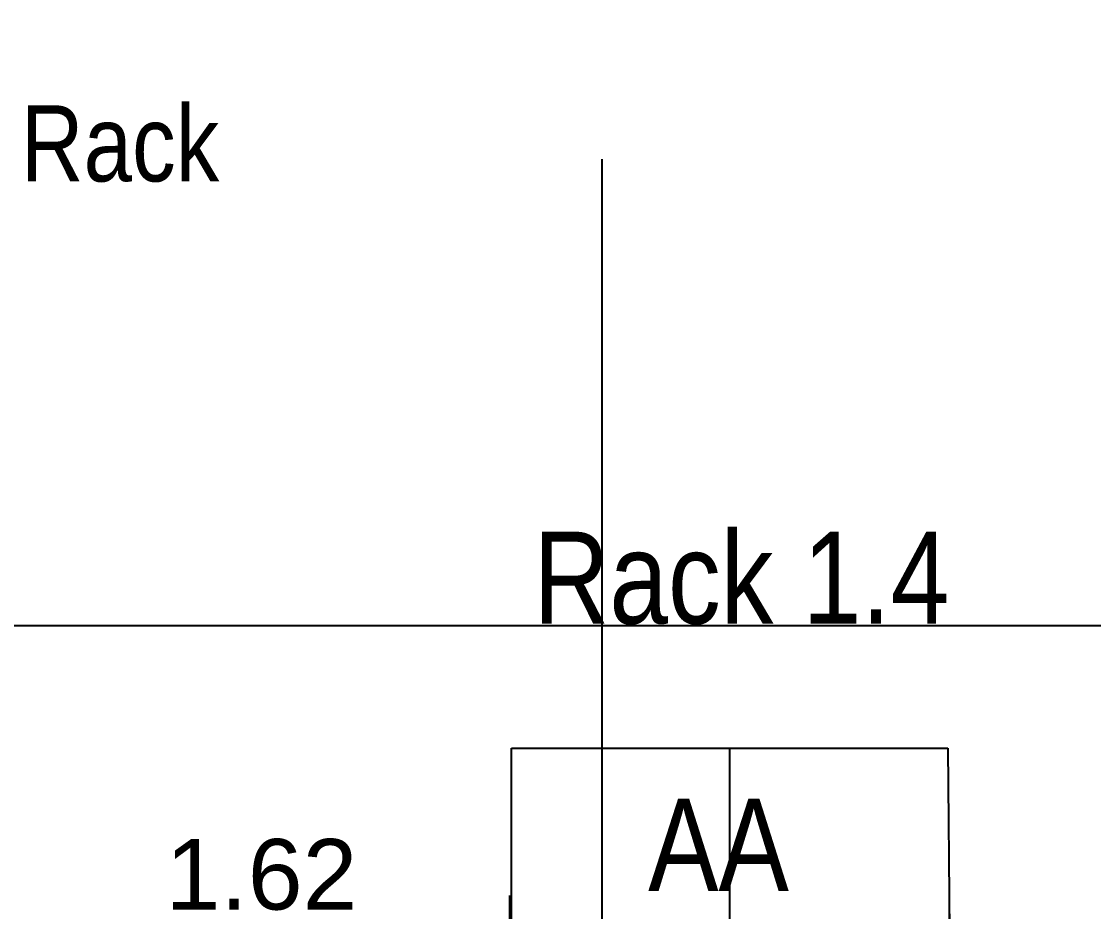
# Model space of a CAD drawing. Header units: metres. Extents: x 0 to 8715937, y -236336 to 216.
# Drawn here: x 132.754 to 136.25, y 87.727 to 90.629 of the extents above; entities that cross this region are included whole.
import ezdxf

# ---------------------------------------------------------------- set-up
doc = ezdxf.new("R2010")
doc.units = ezdxf.units.M
doc.header["$MEASUREMENT"] = 0
doc.header["$PDMODE"] = 3
doc.linetypes.add('ACAD_ISO10W100', pattern=[18, 12, -3, 0, -3])
for name, color, linetype in [('0-BLOCK-EQUIPAMIENTO', 7, 'Continuous'), ('0-BLOCK-ESTRUCTURA', 7, 'Continuous'), ('COTAS INTERIORES', 2, 'Continuous'), ('EJES', 251, 'ACAD_ISO10W100'), ('TEXTO', 7, 'Continuous')]:
    doc.layers.add(name, color=color, linetype=linetype)
doc.styles.add('AR', font='arial.ttf')
doc.dimstyles.new('CotaLoc0', dxfattribs={"dimtxt": 0.23, "dimasz": 0.18, "dimexe": 0.12, "dimexo": 0.37, "dimgap": 0.07, "dimtad": 1, "dimzin": 0, "dimdsep": 46, "dimtxsty": 'AR', "dimcen": 0.9, "dimclrd": 251, "dimclre": 251, "dimadec": 0, "dimazin": 0, "dimtfac": 1, "dimtofl": 0, "dimtmove": 1, "dimatfit": 3, "dimfxl": 0.18, "dimtolj": 1, "dimtzin": 0, "dimarcsym": 1})

# ---------------------------------------------------------------- blocks, each defined once
blk = doc.blocks.new('DPM-ESTRUCTURA')
at = {"layer": 'EJES', "ltscale": 0.4}
blk.add_line((46.9278, 41.5801), (46.9278, 112.3301), dxfattribs=at)
blk = doc.blocks.new('DPM-EQUIPAMIENTO')
at = {"ltscale": 0.1}
for p, q in [((46.6321, 87.6593), (46.6321, 88.2593)), ((46.6321, 88.2593), (48.0551, 88.2593)), ((47.3436, 87.6593), (47.3436, 88.2593)), ((48.0551, 88.2593), (48.0601, 87.6593))]:
    blk.add_line(p, q, dxfattribs=at)
blk = doc.blocks.new('*D139')
at = {"layer": 'COTAS INTERIORES', "color": 251, "lineweight": -2, "ltscale": 0.1, "transparency": 16777216}
for p, q in [((135.7801, 87.6593), (135.7801, 87.7793)), ((139.3651, 87.6593), (139.3651, 87.7793)), ((139.1851, 87.6593), (135.9601, 87.6593))]:
    blk.add_line(p, q, dxfattribs=at)
at = {"layer": 'COTAS INTERIORES', "color": 251, "ltscale": 0.1, "transparency": 16777216}
for points in [[(135.9601, 87.6893), (135.9601, 87.6293), (135.7801, 87.6593)], [(139.1851, 87.6893), (139.1851, 87.6293), (139.3651, 87.6593)]]:
    blk.add_solid(points, dxfattribs=at)
at = {"layer": 'Defpoints', "color": 0, "ltscale": 0.1, "transparency": 16777216}
for p in [(135.7801, 87.6593), (135.7801, 87.6593), (139.3651, 87.6593)]:
    blk.add_point(p, dxfattribs=at)
at = {"layer": 'COTAS INTERIORES', "color": 0, "ltscale": 0.1, "transparency": 16777216, "insert": (137.5726, 87.8468), "char_height": 0.23, "attachment_point": 5, "style": 'AR'}
blk.add_mtext('\\A1;3.59', dxfattribs=at)
blk = doc.blocks.new('*D140')
at = {"layer": 'COTAS INTERIORES', "color": 251, "lineweight": -2, "ltscale": 0.1, "transparency": 16777216}
for p, q in [((132.7271, 87.6593), (132.7271, 87.7793)), ((134.3471, 87.6593), (134.3471, 87.7793)), ((134.1671, 87.6593), (132.9071, 87.6593))]:
    blk.add_line(p, q, dxfattribs=at)
at = {"layer": 'COTAS INTERIORES', "color": 251, "ltscale": 0.1, "transparency": 16777216}
for points in [[(132.9071, 87.6893), (132.9071, 87.6293), (132.7271, 87.6593)], [(134.1671, 87.6893), (134.1671, 87.6293), (134.3471, 87.6593)]]:
    blk.add_solid(points, dxfattribs=at)
at = {"layer": 'Defpoints', "color": 0, "ltscale": 0.1, "transparency": 16777216}
for p in [(132.7271, 87.6593), (132.7271, 87.6593), (134.3471, 87.6593)]:
    blk.add_point(p, dxfattribs=at)
at = {"layer": 'COTAS INTERIORES', "color": 0, "ltscale": 0.1, "transparency": 16777216, "insert": (133.5371, 87.8467), "char_height": 0.23, "attachment_point": 5, "style": 'AR'}
blk.add_mtext('\\A1;1.62', dxfattribs=at)

msp = doc.modelspace()

# ---------------------------------------------------------------- linework, layer by layer
at = {"ltscale": 0.1}
msp.add_lwpolyline([(122.6655, 88.6593), (140.6478, 88.6593), (140.6478, 72.1293), (122.6655, 72.1293)], close=True, dxfattribs=at)

# ---------------------------------------------------------------- block references
at = {"layer": '0-BLOCK-EQUIPAMIENTO'}
msp.add_blockref('DPM-EQUIPAMIENTO', (87.72, 0), dxfattribs=at)
at = {"layer": '0-BLOCK-ESTRUCTURA', "ltscale": 0.1}
msp.add_blockref('DPM-ESTRUCTURA', (87.72, 0), dxfattribs=at)

# ---------------------------------------------------------------- texts
at = {"layer": 'TEXTO', "ltscale": 0.1, "attachment_point": 1, "style": 'AR'}
for s, insert, char_height in [('\\pi0.16021;{\\fArial Narrow|b0|i0|c0|p34;Centrar Columna dentro Rack\\P\\pi1.5395;Cocinas}', (129.4643, 90.3557), 0.248103), ('\\pi1.3841;{\\fArial Narrow|b0|i0|c0|p34;Rack 1.4}', (133.0393, 88.9654), 0.300033), ('\\pi1.811;{\\fArial Narrow|b0|i0|c0|p34;AA}', (132.987, 88.0944), 0.300033)]:
    msp.add_mtext_dynamic_manual_height_columns(s, width=4.08123, gutter_width=12.5, heights=[0], dxfattribs=dict(at, insert=insert, char_height=char_height))

# ---------------------------------------------------------------- dimensions: what is measured, and where the dimension line sits
at = {"layer": 'COTAS INTERIORES', "ltscale": 0.1}
for base, p1, p2, picture, middle in [((132.7271, 87.6593), (134.3471, 87.6593), (132.7271, 87.6593), '*D140', (133.5371, 87.8467)), ((135.7801058119, 87.6592709089), (139.3651058119, 87.6592709089), (135.7801058119, 87.6592709089), '*D139', (137.5726058119, 87.8467811408))]:
    dim = msp.add_linear_dim(base=base, p1=p1, p2=p2, dimstyle='CotaLoc0', override={"dimfxlon": 1}, dxfattribs=at)
    dim.commit()
    dim.dimension.update_dxf_attribs({"geometry": picture, "text_midpoint": middle})

doc.saveas('drawing.dxf')
